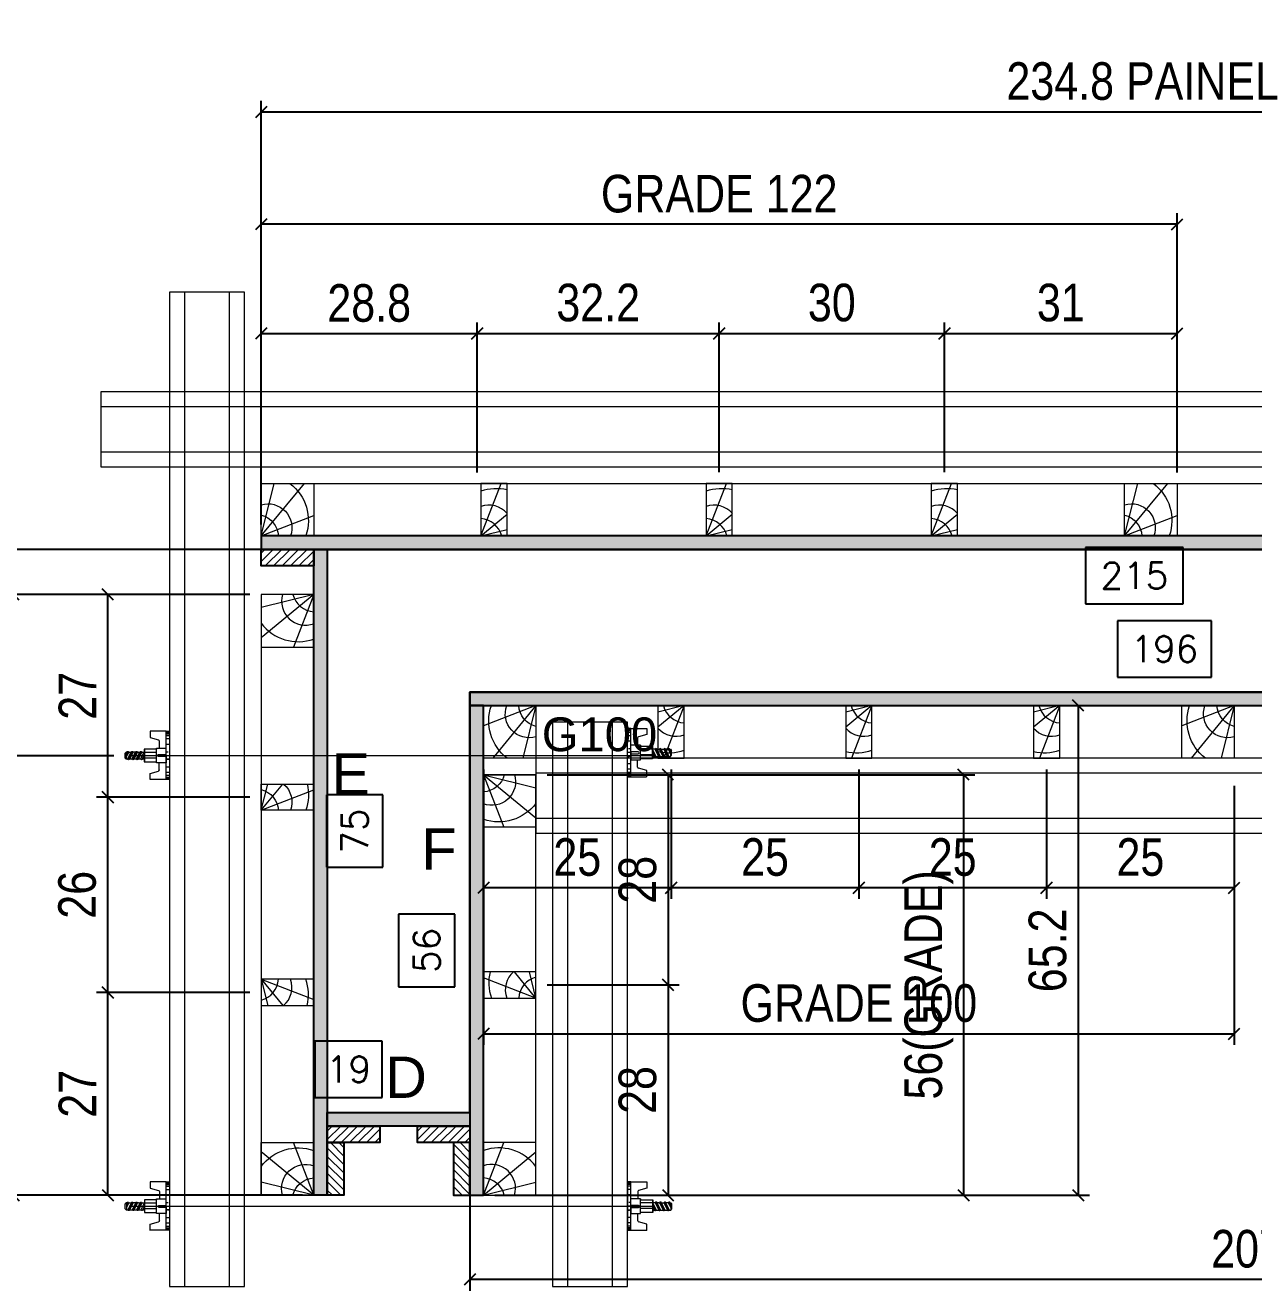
# Model space of a CAD drawing. Extents: x 28748 to 35002, y 14885 to 43501.
# Drawn here: x 32511.7 to 32838.9, y 27984.8 to 28321.9 of the extents above; entities that cross this region are included whole.
import ezdxf
from ezdxf.enums import TextEntityAlignment as Align

# ---------------------------------------------------------------- set-up
doc = ezdxf.new("R2010")
doc.units = 0
for name, color, linetype, lineweight in [('CONCRETO', 251, 'Continuous', 25), ('Hachura', 251, 'Continuous', 9), ('Madeira', 126, 'Continuous', 18), ('Perfil Metálico', 224, 'Continuous', 18), ('Texto Seção', 7, 'Continuous', 15)]:
    doc.layers.add(name, color=color, linetype=linetype, lineweight=lineweight)
for name, color, linetype in [('COTA', 241, 'Continuous'), ('MEIO_PONT', 93, 'Continuous'), ('Painéis', 200, 'Continuous'), ('SARRAFO', 251, 'Continuous'), ('TEXTO_GERAL', 7, 'Continuous')]:
    doc.layers.add(name, color=color, linetype=linetype)
doc.styles.add('ARIAL', font='arial.ttf')
doc.styles.add('COTA TECNICA 2X', font='techl___.ttf', dxfattribs={"height": 10})
doc.styles.add('ROMANS', font='romans.shx')
doc.styles.add('SANSSERIF', font='sas_____.pfb')
doc.dimstyles.new('Cota Seção interna', dxfattribs={"dimtxt": 7, "dimasz": 6, "dimexe": 0.18, "dimexo": 2, "dimgap": -4, "dimtad": 3, "dimdec": 1, "dimlfac": 0.5, "dimzin": 12, "dimdsep": 46, "dimtxsty": 'ROMANS', "dimblk": 'ARCHTICK', "dimcen": 0.09, "dimse1": 1, "dimse2": 1, "dimsd1": 1, "dimsd2": 1, "dimclrd": 180, "dimclre": 5, "dimclrt": 1, "dimadec": 0, "dimazin": 3, "dimtfac": 1, "dimtdec": 1, "dimtofl": 0, "dimtmove": 0, "dimatfit": 3, "dimldrblk": 'ARCHTICK', "dimfxl": 1, "dimtolj": 1, "dimtzin": 0, "dimarcsym": 0})
doc.dimstyles.new('SECAO PILAR', dxfattribs={"dimtxt": 10, "dimasz": 3, "dimexe": 3, "dimexo": 3, "dimgap": 3, "dimtad": 1, "dimdec": 1, "dimlfac": 0.5, "dimzin": 12, "dimdsep": 46, "dimtxsty": 'COTA TECNICA 2X', "dimblk1": 'OBLIQUE', "dimblk2": 'OBLIQUE', "dimsah": 1, "dimcen": 0.9, "dimclrd": 256, "dimclre": 256, "dimclrt": 256, "dimadec": 1, "dimazin": 3, "dimtfac": 1, "dimtdec": 1, "dimtmove": 0, "dimatfit": 3, "dimfxl": 1, "dimtolj": 1, "dimtzin": 12, "dimarcsym": 0})

# ---------------------------------------------------------------- blocks, each defined once
blk = doc.blocks.new('*D1167')
at = {"layer": 'COTA', "color": 180, "lineweight": -2, "transparency": 16777216}
for p, q in [((32606.76, 28051.27), (32588.76, 28051.27)), ((32588.76, 28051.27), (32588.76, 28036.27)), ((32606.76, 28036.27), (32606.76, 28051.27)), ((32588.76, 28036.27), (32606.76, 28036.27))]:
    blk.add_line(p, q, dxfattribs=at)
at = {"layer": 'Defpoints', "color": 0, "transparency": 16777216}
for p in [(32592.1, 28032.27), (32592.1, 28032.27), (32630.1, 28032.27)]:
    blk.add_point(p, dxfattribs=at)
at = {"layer": 'COTA', "color": 1, "transparency": 16777216, "insert": (32597.76, 28043.77), "char_height": 7, "attachment_point": 5, "style": 'ROMANS'}
blk.add_mtext('\\A1;19', dxfattribs=at)
blk = doc.blocks.new('_ArchTick')
at = {"color": 0, "linetype": 'ByBlock', "const_width": 0.15}
blk.add_lwpolyline([(-0.5, -0.5), (0.5, 0.5)], dxfattribs=at)
blk = doc.blocks.new('*D1964')
at = {"layer": 'COTA', "color": 180, "lineweight": -2, "transparency": 16777216}
for p, q in [((32820.1, 28182.78), (32794.1, 28182.78)), ((32794.1, 28182.78), (32794.1, 28167.78)), ((32820.1, 28167.78), (32820.1, 28182.78)), ((32794.1, 28167.78), (32820.1, 28167.78))]:
    blk.add_line(p, q, dxfattribs=at)
at = {"layer": 'Defpoints', "color": 0, "transparency": 16777216}
for p in [(32592.1, 28182.27), (33022.1, 28182.27), (33022.1, 28163.78)]:
    blk.add_point(p, dxfattribs=at)
at = {"layer": 'COTA', "color": 1, "transparency": 16777216, "insert": (32807.1, 28175.28), "char_height": 7, "attachment_point": 5, "style": 'ROMANS'}
blk.add_mtext('\\A1;215', dxfattribs=at)
blk = doc.blocks.new('C')
at = {"layer": 'Hachura', "color": 0}
for p, q in [((0, 3.22), (0, -3.22)), ((0.45, 3.22), (0, 3.22)), ((0.46, 3.16), (0, 3.16)), ((0.46, 3.05), (0, 3.05)), ((0.46, 2.88), (0, 2.88)), ((0, 2.75), (0, -1.16)), ((0.46, 2.65), (0, 2.65)), ((0.46, 2.23), (0, 2.23)), ((0.45, -3.23), (0.45, 3.22)), ((0.45, 3.22), (2.58, 3.22)), ((1.35, 1.94), (1.35, 0.96)), ((2.58, 2.39), (1.47, 2.09)), ((2.58, 3.22), (2.58, 2.39)), ((0.46, 1.51), (0, 1.51)), ((0.39, 0.49), (0.17, 0.49)), ((1.74, 0.97), (0.45, 0.97)), ((1.45, 0.1), (0.45, 0.1)), ((1.74, -0.97), (1.74, 0.97)), ((1.74, 0.97), (1.74, 0.84)), ((1.74, 0.97), (1.74, 0.84)), ((1.74, 0.84), (3.35, 0.84)), ((3.35, 0.45), (1.74, 0.45)), ((3.32, 0.84), (3.32, -0.84)), ((3.35, 0.84), (3.35, -0.84)), ((3.68, 0.45), (3.35, 0.45)), ((3.84, -0.52), (3.35, 0.45)), ((3.35, 0.06), (3.67, -0.57)), ((3.68, 0.45), (4.16, -0.52)), ((3.72, 0.5), (4.25, -0.57)), ((4.37, -0.55), (3.83, 0.53)), ((4.15, 0.45), (3.93, 0.45)), ((4.42, -0.52), (3.93, 0.45)), ((4.15, 0.45), (4.26, 0.45)), ((4.26, 0.45), (4.74, -0.52)), ((4.3, 0.5), (4.83, -0.57)), ((4.95, -0.55), (4.41, 0.53)), ((4.51, 0.45), (4.84, 0.45)), ((5, -0.52), (4.51, 0.45)), ((4.84, 0.45), (5.32, -0.52)), ((4.88, 0.5), (5.41, -0.57)), ((5.53, -0.55), (4.99, 0.53)), ((5.58, -0.52), (5.09, 0.45)), ((5.42, 0.45), (5.09, 0.45)), ((5.58, -0.52), (5.09, 0.45)), ((5.42, 0.45), (5.74, -0.19)), ((5.46, 0.5), (5.74, -0.07)), ((5.74, 0.19), (5.57, 0.53)), ((5.74, 0.32), (5.68, 0.45)), ((5.68, 0.45), (5.74, 0.45)), ((5.74, 0.45), (5.9, 0.29)), ((5.74, 0.45), (5.74, -0.52)), ((5.9, -0.36), (5.9, 0.29)), ((0.45, 0), (0, 0)), ((0.46, -1.52), (0, -1.52)), ((0.08, -0.48), (0.29, -0.48)), ((0.29, -0.48), (0.4, -0.48)), ((0.45, 0), (0.45, -0.97)), ((0.45, -0.16), (1.45, -0.16)), ((0.45, -0.65), (0.45, -0.32)), ((0.45, -3.23), (0.45, -0.65)), ((0.45, -0.97), (1.74, -0.97)), ((1.35, -1.94), (1.35, -0.97)), ((3.35, -0.32), (1.74, -0.32)), ((3.35, -0.84), (1.74, -0.84)), ((3.35, -0.07), (3.58, -0.52)), ((3.35, -0.52), (3.58, -0.52)), ((3.84, -0.52), (4.16, -0.52)), ((4.42, -0.52), (4.74, -0.52)), ((4.63, -0.52), (4.74, -0.52)), ((5, -0.52), (5.32, -0.52)), ((5.58, -0.52), (5.74, -0.52)), ((5.74, -0.52), (5.9, -0.36)), ((5.74, -0.52), (5.74, -0.52)), ((0.46, -2.23), (0, -2.23)), ((0.46, -2.65), (0, -2.65)), ((0.46, -2.88), (0, -2.88)), ((0.46, -3.05), (0, -3.05)), ((0.46, -3.16), (0, -3.16)), ((0, -3.22), (2.57, -3.22)), ((2.58, -2.39), (1.47, -2.1)), ((2.58, -3.23), (2.58, -2.39))]:
    blk.add_line(p, q, dxfattribs=at)
for centre, radius, start, end in [((1.52, 1.94), 0.161, 104.7436, 180), ((1.44, -0.03), 0.129, 272.695, 87.305), ((3.81, 0.39), 0.143, 25.5688, 154.4312), ((4.39, 0.39), 0.143, 25.5688, 154.4312), ((4.97, 0.39), 0.143, 25.5688, 154.4312), ((5.55, 0.39), 0.143, 25.5688, 154.4312), ((0.17, -0.37), 0.174, 221.744, 317.8592), ((3.71, -0.4), 0.174, 222.1408, 318.256), ((4.29, -0.4), 0.174, 222.1408, 318.256), ((4.87, -0.4), 0.174, 222.1408, 318.256), ((5.45, -0.4), 0.174, 222.1408, 318.256), ((5.61, -0.4), 0.174, 317.8592, 318.256), ((1.52, -1.94), 0.161, 180, 255.2564)]:
    blk.add_arc(centre, radius, start, end, dxfattribs=at)
blk = doc.blocks.new('_Oblique')
at = {"color": 0, "linetype": 'ByBlock', "lineweight": -2}
blk.add_line((-0.5, -0.5), (0.5, 0.5), dxfattribs=at)
blk = doc.blocks.new('*D1168')
at = {"layer": 'COTA', "lineweight": -2, "transparency": 16777216}
for p, q in [((32585.54, 28182.27), (32450.46, 28182.27)), ((32453.46, 28010.27), (32453.46, 28182.27)), ((32585.5, 28010.27), (32450.46, 28010.27))]:
    blk.add_line(p, q, dxfattribs=at)
at = {"layer": 'Defpoints', "color": 0, "transparency": 16777216}
for p in [(32453.46, 28182.27), (32588.54, 28182.27), (32588.5, 28010.27)]:
    blk.add_point(p, dxfattribs=at)
at = {"layer": 'COTA', "lineweight": -2, "transparency": 16777216, "xscale": 3, "yscale": 3, "zscale": 3}
for p, rotation in [((32453.46, 28182.27), 90), ((32453.46, 28010.27), 270)]:
    blk.add_blockref('_Oblique', p, dxfattribs=dict(at, rotation=rotation))
at = {"layer": 'COTA', "transparency": 16777216, "insert": (32445.34, 28096.27), "char_height": 10, "attachment_point": 5, "rotation": 90, "style": 'COTA TECNICA 2X'}
blk.add_mtext('\\A1;86 PAINEL', dxfattribs=at)
blk = doc.blocks.new('*D1965')
at = {"layer": 'COTA', "linetype": 'ByBlock', "lineweight": -2, "transparency": 16777216}
for p, q in [((32574.5, 28188.87), (32574.5, 28301.72)), ((33044.1, 28185.27), (33044.1, 28301.72)), ((33044.1, 28298.72), (32574.5, 28298.72))]:
    blk.add_line(p, q, dxfattribs=at)
at = {"layer": 'Defpoints', "color": 0, "linetype": 'ByBlock', "transparency": 16777216}
for p in [(32574.5, 28298.72), (32574.5, 28185.87), (33044.1, 28182.27)]:
    blk.add_point(p, dxfattribs=at)
at = {"layer": 'COTA', "linetype": 'ByBlock', "lineweight": -2, "transparency": 16777216, "xscale": 3, "yscale": 3, "zscale": 3, "rotation": 180}
blk.add_blockref('_Oblique', (32574.5, 28298.72), dxfattribs=at)
at = {"layer": 'COTA', "linetype": 'ByBlock', "lineweight": -2, "transparency": 16777216, "xscale": 3, "yscale": 3, "zscale": 3}
blk.add_blockref('_Oblique', (33044.1, 28298.72), dxfattribs=at)
at = {"layer": 'COTA', "linetype": 'ByBlock', "transparency": 16777216, "insert": (32809.3, 28306.96), "char_height": 10, "attachment_point": 5, "style": 'COTA TECNICA 2X'}
blk.add_mtext('\\A1;234.8 PAINEL', dxfattribs=at)
blk = doc.blocks.new('PONTALETE')
at = {"layer": 'Madeira'}
for q in [(2.71, 7), (7, 5.76), (7, 1.74)]:
    blk.add_line((0, 0), q, dxfattribs=at)
blk.add_lwpolyline([(0, 0), (7, 0), (7, 7), (0, 7)], close=True, dxfattribs=at)
for centre, radius, start, end in [((2.04, 0.06), 6.23, 37.2818, 109.0913), ((1.09, 0.9), 3.19, 343.603, 109.9847), ((-0.21, -0.78), 3.09, 14.6322, 86.0383)]:
    blk.add_arc(centre, radius, start, end, dxfattribs=at)
blk = doc.blocks.new('MEIO PONTALETE')
at = {"layer": 'Madeira'}
for q in [(2.71, 7), (3.5, 2.88), (3.5, 0.87)]:
    blk.add_line((0, 0), q, dxfattribs=at)
blk.add_lwpolyline([(0, 0), (3.5, 0), (3.5, 7), (0, 7)], close=True, dxfattribs=at)
for centre, radius, start, end in [((2.04, 0.06), 6.23, 76.4499, 109.0913), ((1.09, 0.9), 3.19, 40.9063, 109.9847), ((-0.21, -0.78), 3.09, 14.6322, 86.0383)]:
    blk.add_arc(centre, radius, start, end, dxfattribs=at)
blk = doc.blocks.new('*D1966')
at = {"layer": 'COTA', "lineweight": -2, "transparency": 16777216}
for p, q in [((32574.5, 28202.87), (32574.5, 28242.75)), ((32632.03, 28202.79), (32632.03, 28242.75)), ((32574.5, 28239.75), (32632.03, 28239.75))]:
    blk.add_line(p, q, dxfattribs=at)
at = {"layer": 'Defpoints', "color": 0, "transparency": 16777216}
for p in [(32632.03, 28239.75), (32574.5, 28199.87), (32632.03, 28199.79)]:
    blk.add_point(p, dxfattribs=at)
at = {"layer": 'COTA', "lineweight": -2, "transparency": 16777216, "xscale": 3, "yscale": 3, "zscale": 3, "rotation": 180}
blk.add_blockref('_Oblique', (32574.5, 28239.75), dxfattribs=at)
at = {"layer": 'COTA', "lineweight": -2, "transparency": 16777216, "xscale": 3, "yscale": 3, "zscale": 3}
blk.add_blockref('_Oblique', (32632.03, 28239.75), dxfattribs=at)
at = {"layer": 'COTA', "transparency": 16777216, "insert": (32603.27, 28247.85), "char_height": 10, "attachment_point": 5, "style": 'COTA TECNICA 2X'}
blk.add_mtext('\\A1;28.8', dxfattribs=at)
blk = doc.blocks.new('*D1169')
at = {"layer": 'COTA', "lineweight": -2, "transparency": 16777216}
for p, q in [((32632.03, 28202.79), (32632.03, 28242.75)), ((32696.5, 28202.87), (32696.5, 28242.75)), ((32632.03, 28239.75), (32696.5, 28239.75))]:
    blk.add_line(p, q, dxfattribs=at)
at = {"layer": 'Defpoints', "color": 0, "transparency": 16777216}
for p in [(32696.5, 28239.75), (32632.03, 28199.79), (32696.5, 28199.87)]:
    blk.add_point(p, dxfattribs=at)
at = {"layer": 'COTA', "lineweight": -2, "transparency": 16777216, "xscale": 3, "yscale": 3, "zscale": 3, "rotation": 180}
blk.add_blockref('_Oblique', (32632.03, 28239.75), dxfattribs=at)
at = {"layer": 'COTA', "lineweight": -2, "transparency": 16777216, "xscale": 3, "yscale": 3, "zscale": 3}
blk.add_blockref('_Oblique', (32696.5, 28239.75), dxfattribs=at)
at = {"layer": 'COTA', "transparency": 16777216, "insert": (32664.27, 28247.97), "char_height": 10, "attachment_point": 5, "style": 'COTA TECNICA 2X'}
blk.add_mtext('\\A1;32.2', dxfattribs=at)
blk = doc.blocks.new('*D1967')
at = {"layer": 'COTA', "lineweight": -2, "transparency": 16777216}
for p, q in [((32696.5, 28202.87), (32696.5, 28242.75)), ((32756.5, 28202.87), (32756.5, 28242.75)), ((32696.5, 28239.75), (32756.5, 28239.75))]:
    blk.add_line(p, q, dxfattribs=at)
at = {"layer": 'Defpoints', "color": 0, "transparency": 16777216}
for p in [(32756.5, 28239.75), (32696.5, 28199.87), (32756.5, 28199.87)]:
    blk.add_point(p, dxfattribs=at)
at = {"layer": 'COTA', "lineweight": -2, "transparency": 16777216, "xscale": 3, "yscale": 3, "zscale": 3, "rotation": 180}
blk.add_blockref('_Oblique', (32696.5, 28239.75), dxfattribs=at)
at = {"layer": 'COTA', "lineweight": -2, "transparency": 16777216, "xscale": 3, "yscale": 3, "zscale": 3}
blk.add_blockref('_Oblique', (32756.5, 28239.75), dxfattribs=at)
at = {"layer": 'COTA', "transparency": 16777216, "insert": (32726.5, 28247.97), "char_height": 10, "attachment_point": 5, "style": 'COTA TECNICA 2X'}
blk.add_mtext('\\A1;30', dxfattribs=at)
blk = doc.blocks.new('*D1968')
at = {"layer": 'COTA', "lineweight": -2, "transparency": 16777216}
for p, q in [((32756.5, 28202.87), (32756.5, 28242.75)), ((32818.5, 28202.79), (32818.5, 28242.75)), ((32756.5, 28239.75), (32818.5, 28239.75))]:
    blk.add_line(p, q, dxfattribs=at)
at = {"layer": 'Defpoints', "color": 0, "transparency": 16777216}
for p in [(32818.5, 28239.75), (32756.5, 28199.87), (32818.5, 28199.79)]:
    blk.add_point(p, dxfattribs=at)
at = {"layer": 'COTA', "lineweight": -2, "transparency": 16777216, "xscale": 3, "yscale": 3, "zscale": 3, "rotation": 180}
blk.add_blockref('_Oblique', (32756.5, 28239.75), dxfattribs=at)
at = {"layer": 'COTA', "lineweight": -2, "transparency": 16777216, "xscale": 3, "yscale": 3, "zscale": 3}
blk.add_blockref('_Oblique', (32818.5, 28239.75), dxfattribs=at)
at = {"layer": 'COTA', "transparency": 16777216, "insert": (32787.5, 28247.97), "char_height": 10, "attachment_point": 5, "style": 'COTA TECNICA 2X'}
blk.add_mtext('\\A1;31', dxfattribs=at)
blk = doc.blocks.new('*D1969')
at = {"layer": 'COTA', "lineweight": -2, "transparency": 16777216}
for p, q in [((32574.5, 28202.87), (32574.5, 28271.87)), ((32818.5, 28202.87), (32818.5, 28271.87)), ((32818.5, 28268.87), (32574.5, 28268.87))]:
    blk.add_line(p, q, dxfattribs=at)
at = {"layer": 'Defpoints', "color": 0, "transparency": 16777216}
for p in [(32574.5, 28268.87), (32574.5, 28199.87), (32818.5, 28199.87)]:
    blk.add_point(p, dxfattribs=at)
at = {"layer": 'COTA', "lineweight": -2, "transparency": 16777216, "xscale": 3, "yscale": 3, "zscale": 3, "rotation": 180}
blk.add_blockref('_Oblique', (32574.5, 28268.87), dxfattribs=at)
at = {"layer": 'COTA', "lineweight": -2, "transparency": 16777216, "xscale": 3, "yscale": 3, "zscale": 3}
blk.add_blockref('_Oblique', (32818.5, 28268.87), dxfattribs=at)
at = {"layer": 'COTA', "transparency": 16777216, "insert": (32696.5, 28276.97), "char_height": 10, "attachment_point": 5, "style": 'COTA TECNICA 2X'}
blk.add_mtext('\\A1;GRADE 122', dxfattribs=at)
blk = doc.blocks.new('*D1973')
at = {"layer": 'COTA', "color": 180, "lineweight": -2, "transparency": 16777216}
for p, q in [((32827.6, 28163.27), (32802.6, 28163.27)), ((32802.6, 28163.27), (32802.6, 28148.27)), ((32827.6, 28148.27), (32827.6, 28163.27)), ((32802.6, 28148.27), (32827.6, 28148.27))]:
    blk.add_line(p, q, dxfattribs=at)
at = {"layer": 'Defpoints', "color": 0, "transparency": 16777216}
for p in [(32630.1, 28144.27), (32630.1, 28144.27), (33022.1, 28144.27)]:
    blk.add_point(p, dxfattribs=at)
at = {"layer": 'COTA', "color": 1, "transparency": 16777216, "insert": (32815.1, 28155.77), "char_height": 7, "attachment_point": 5, "style": 'ROMANS'}
blk.add_mtext('\\A1;196', dxfattribs=at)
blk = doc.blocks.new('*D1174')
at = {"layer": 'COTA', "lineweight": -2, "transparency": 16777216}
for p, q in [((32571.5, 28170.27), (32505.51, 28170.27)), ((32508.51, 28010.27), (32508.51, 28170.27)), ((32571.5, 28010.27), (32505.51, 28010.27))]:
    blk.add_line(p, q, dxfattribs=at)
at = {"layer": 'Defpoints', "color": 0, "transparency": 16777216}
for p in [(32508.51, 28170.27), (32574.5, 28170.27), (32574.5, 28010.27)]:
    blk.add_point(p, dxfattribs=at)
at = {"layer": 'COTA', "lineweight": -2, "transparency": 16777216, "xscale": 3, "yscale": 3, "zscale": 3}
for p, rotation in [((32508.51, 28170.27), 90), ((32508.51, 28010.27), 270)]:
    blk.add_blockref('_Oblique', p, dxfattribs=dict(at, rotation=rotation))
at = {"layer": 'COTA', "transparency": 16777216, "insert": (32500.38, 28090.27), "char_height": 10, "attachment_point": 5, "rotation": 90, "style": 'COTA TECNICA 2X'}
blk.add_mtext('\\A1;GRADE 80', dxfattribs=at)
blk = doc.blocks.new('*D1175')
at = {"layer": 'COTA', "lineweight": -2, "transparency": 16777216}
for p, q in [((32571.5, 28170.27), (32530.63, 28170.27)), ((32533.63, 28116.27), (32533.63, 28170.27)), ((32571.5, 28116.27), (32530.63, 28116.27))]:
    blk.add_line(p, q, dxfattribs=at)
at = {"layer": 'Defpoints', "color": 0, "transparency": 16777216}
for p in [(32533.63, 28170.27), (32574.5, 28170.27), (32574.5, 28116.27)]:
    blk.add_point(p, dxfattribs=at)
at = {"layer": 'COTA', "lineweight": -2, "transparency": 16777216, "xscale": 3, "yscale": 3, "zscale": 3}
for p, rotation in [((32533.63, 28170.27), 90), ((32533.63, 28116.27), 270)]:
    blk.add_blockref('_Oblique', p, dxfattribs=dict(at, rotation=rotation))
at = {"layer": 'COTA', "transparency": 16777216, "insert": (32525.55, 28143.27), "char_height": 10, "attachment_point": 5, "rotation": 90, "style": 'COTA TECNICA 2X'}
blk.add_mtext('\\A1;27', dxfattribs=at)
blk = doc.blocks.new('*D1176')
at = {"layer": 'COTA', "lineweight": -2, "transparency": 16777216}
for p, q in [((32571.5, 28064.27), (32530.63, 28064.27)), ((32533.63, 28010.27), (32533.63, 28064.27)), ((32571.5, 28010.27), (32530.63, 28010.27))]:
    blk.add_line(p, q, dxfattribs=at)
at = {"layer": 'Defpoints', "color": 0, "transparency": 16777216}
for p in [(32533.63, 28064.27), (32574.5, 28064.27), (32574.5, 28010.27)]:
    blk.add_point(p, dxfattribs=at)
at = {"layer": 'COTA', "lineweight": -2, "transparency": 16777216, "xscale": 3, "yscale": 3, "zscale": 3}
for p, rotation in [((32533.63, 28064.27), 90), ((32533.63, 28010.27), 270)]:
    blk.add_blockref('_Oblique', p, dxfattribs=dict(at, rotation=rotation))
at = {"layer": 'COTA', "transparency": 16777216, "insert": (32525.55, 28037.27), "char_height": 10, "attachment_point": 5, "rotation": 90, "style": 'COTA TECNICA 2X'}
blk.add_mtext('\\A1;27', dxfattribs=at)
blk = doc.blocks.new('*D1051')
at = {"layer": 'COTA', "lineweight": -2, "transparency": 16777216}
for p, q in [((32571.5, 28116.27), (32530.63, 28116.27)), ((32533.63, 28064.27), (32533.63, 28116.27)), ((32571.5, 28064.27), (32530.63, 28064.27))]:
    blk.add_line(p, q, dxfattribs=at)
at = {"layer": 'Defpoints', "color": 0, "transparency": 16777216}
for p in [(32533.63, 28116.27), (32574.5, 28116.27), (32574.5, 28064.27)]:
    blk.add_point(p, dxfattribs=at)
at = {"layer": 'COTA', "lineweight": -2, "transparency": 16777216, "xscale": 3, "yscale": 3, "zscale": 3}
for p, rotation in [((32533.63, 28116.27), 90), ((32533.63, 28064.27), 270)]:
    blk.add_blockref('_Oblique', p, dxfattribs=dict(at, rotation=rotation))
at = {"layer": 'COTA', "transparency": 16777216, "insert": (32525.52, 28090.27), "char_height": 10, "attachment_point": 5, "rotation": 90, "style": 'COTA TECNICA 2X'}
blk.add_mtext('\\A1;26', dxfattribs=at)
blk = doc.blocks.new('*D1052')
at = {"layer": 'COTA', "lineweight": -2, "transparency": 16777216}
for p, q in [((32650.7, 28122.27), (32764.58, 28122.27)), ((32761.58, 28122.27), (32761.58, 28010.27)), ((32650.7, 28010.27), (32764.58, 28010.27))]:
    blk.add_line(p, q, dxfattribs=at)
at = {"layer": 'Defpoints', "color": 0, "transparency": 16777216}
for p in [(32647.7, 28122.27), (32647.7, 28010.27), (32761.58, 28010.27)]:
    blk.add_point(p, dxfattribs=at)
at = {"layer": 'COTA', "lineweight": -2, "transparency": 16777216, "xscale": 3, "yscale": 3, "zscale": 3}
for p, rotation in [((32761.58, 28122.27), 90), ((32761.58, 28010.27), 270)]:
    blk.add_blockref('_Oblique', p, dxfattribs=dict(at, rotation=rotation))
at = {"layer": 'COTA', "transparency": 16777216, "insert": (32752.36, 28066.27), "char_height": 10, "attachment_point": 5, "rotation": 90, "style": 'COTA TECNICA 2X'}
blk.add_mtext('\\A1;56(GRADE)', dxfattribs=at)
blk = doc.blocks.new('*D1053')
at = {"layer": 'COTA', "lineweight": -2, "transparency": 16777216}
for p, q in [((32650.7, 28066.27), (32685.87, 28066.27)), ((32682.87, 28066.27), (32682.87, 28010.27)), ((32650.7, 28010.27), (32685.87, 28010.27))]:
    blk.add_line(p, q, dxfattribs=at)
at = {"layer": 'Defpoints', "color": 0, "transparency": 16777216}
for p in [(32647.7, 28066.27), (32647.7, 28010.27), (32682.87, 28010.27)]:
    blk.add_point(p, dxfattribs=at)
at = {"layer": 'COTA', "lineweight": -2, "transparency": 16777216, "xscale": 3, "yscale": 3, "zscale": 3}
for p, rotation in [((32682.87, 28066.27), 90), ((32682.87, 28010.27), 270)]:
    blk.add_blockref('_Oblique', p, dxfattribs=dict(at, rotation=rotation))
at = {"layer": 'COTA', "transparency": 16777216, "insert": (32674.78, 28038.27), "char_height": 10, "attachment_point": 5, "rotation": 90, "style": 'COTA TECNICA 2X'}
blk.add_mtext('\\A1;28', dxfattribs=at)
blk = doc.blocks.new('*D1054')
at = {"layer": 'COTA', "lineweight": -2, "transparency": 16777216}
for p, q in [((32650.7, 28122.27), (32685.87, 28122.27)), ((32682.87, 28122.27), (32682.87, 28066.27)), ((32650.7, 28066.27), (32685.87, 28066.27))]:
    blk.add_line(p, q, dxfattribs=at)
at = {"layer": 'Defpoints', "color": 0, "transparency": 16777216}
for p in [(32647.7, 28122.27), (32647.7, 28066.27), (32682.87, 28066.27)]:
    blk.add_point(p, dxfattribs=at)
at = {"layer": 'COTA', "lineweight": -2, "transparency": 16777216, "xscale": 3, "yscale": 3, "zscale": 3}
for p, rotation in [((32682.87, 28122.27), 90), ((32682.87, 28066.27), 270)]:
    blk.add_blockref('_Oblique', p, dxfattribs=dict(at, rotation=rotation))
at = {"layer": 'COTA', "transparency": 16777216, "insert": (32674.78, 28094.27), "char_height": 10, "attachment_point": 5, "rotation": 90, "style": 'COTA TECNICA 2X'}
blk.add_mtext('\\A1;28', dxfattribs=at)
blk = doc.blocks.new('*D1904')
at = {"layer": 'COTA', "lineweight": -2, "transparency": 16777216}
for p, q in [((32535.26, 28127.33), (32473.42, 28127.33)), ((32476.42, 28010.27), (32476.42, 28127.33)), ((32571.5, 28010.27), (32473.42, 28010.27))]:
    blk.add_line(p, q, dxfattribs=at)
at = {"layer": 'Defpoints', "color": 0, "transparency": 16777216}
for p in [(32476.42, 28127.33), (32538.26, 28127.33), (32574.5, 28010.27)]:
    blk.add_point(p, dxfattribs=at)
at = {"layer": 'COTA', "lineweight": -2, "transparency": 16777216, "xscale": 3, "yscale": 3, "zscale": 3}
for p, rotation in [((32476.42, 28127.33), 90), ((32476.42, 28010.27), 270)]:
    blk.add_blockref('_Oblique', p, dxfattribs=dict(at, rotation=rotation))
at = {"layer": 'COTA', "transparency": 16777216, "insert": (32468.29, 28068.8), "char_height": 10, "attachment_point": 5, "rotation": 90, "style": 'COTA TECNICA 2X'}
blk.add_mtext('\\A1;58.5', dxfattribs=at)
blk = doc.blocks.new('*D1055')
at = {"layer": 'COTA', "color": 180, "lineweight": -2, "transparency": 16777216}
for p, q in [((32626.1, 28085.14), (32611.1, 28085.14)), ((32611.1, 28085.14), (32611.1, 28065.8)), ((32626.1, 28065.8), (32626.1, 28085.14)), ((32611.1, 28065.8), (32626.1, 28065.8))]:
    blk.add_line(p, q, dxfattribs=at)
at = {"layer": 'Defpoints', "color": 0, "transparency": 16777216}
for p in [(32630.1, 28144.27), (32630.1, 28032.27), (32630.1, 28032.27)]:
    blk.add_point(p, dxfattribs=at)
at = {"layer": 'COTA', "color": 1, "transparency": 16777216, "insert": (32618.6, 28075.47), "char_height": 7, "attachment_point": 5, "rotation": 90, "style": 'ROMANS'}
blk.add_mtext('\\A1;56', dxfattribs=at)
blk = doc.blocks.new('*D1056')
at = {"layer": 'COTA', "color": 180, "lineweight": -2, "transparency": 16777216}
for p, q in [((32606.91, 28116.94), (32591.91, 28116.94)), ((32591.91, 28116.94), (32591.91, 28097.6)), ((32606.91, 28097.6), (32606.91, 28116.94)), ((32591.91, 28097.6), (32606.91, 28097.6))]:
    blk.add_line(p, q, dxfattribs=at)
at = {"layer": 'Defpoints', "color": 0, "transparency": 16777216}
for p in [(32592.1, 28182.27), (32592.1, 28032.27), (32610.91, 28032.27)]:
    blk.add_point(p, dxfattribs=at)
at = {"layer": 'COTA', "color": 1, "transparency": 16777216, "insert": (32599.41, 28107.27), "char_height": 7, "attachment_point": 5, "rotation": 90, "style": 'ROMANS'}
blk.add_mtext('\\A1;75', dxfattribs=at)
blk = doc.blocks.new('*D1905')
at = {"layer": 'COTA', "linetype": 'ByBlock', "lineweight": -2, "transparency": 16777216}
for p, q in [((32630.1, 28137.67), (32630.1, 27984.82)), ((33044.1, 28137.67), (33044.1, 27984.82)), ((33044.1, 27987.82), (32630.1, 27987.82))]:
    blk.add_line(p, q, dxfattribs=at)
at = {"layer": 'Defpoints', "color": 0, "linetype": 'ByBlock', "transparency": 16777216}
for p in [(32630.1, 28140.67), (33044.1, 28140.67), (32630.1, 27987.82)]:
    blk.add_point(p, dxfattribs=at)
at = {"layer": 'COTA', "linetype": 'ByBlock', "lineweight": -2, "transparency": 16777216, "xscale": 3, "yscale": 3, "zscale": 3, "rotation": 180}
blk.add_blockref('_Oblique', (32630.1, 27987.82), dxfattribs=at)
at = {"layer": 'COTA', "linetype": 'ByBlock', "lineweight": -2, "transparency": 16777216, "xscale": 3, "yscale": 3, "zscale": 3}
blk.add_blockref('_Oblique', (33044.1, 27987.82), dxfattribs=at)
at = {"layer": 'COTA', "linetype": 'ByBlock', "transparency": 16777216, "insert": (32837.1, 27995.92), "char_height": 10, "attachment_point": 5, "style": 'COTA TECNICA 2X'}
blk.add_mtext('\\A1;207', dxfattribs=at)
blk = doc.blocks.new('*D1906')
at = {"layer": 'COTA', "lineweight": -2, "transparency": 16777216}
for p, q in [((32636.7, 28140.67), (32795.11, 28140.67)), ((32792.11, 28140.67), (32792.11, 28010.27)), ((32636.7, 28010.27), (32795.11, 28010.27))]:
    blk.add_line(p, q, dxfattribs=at)
at = {"layer": 'Defpoints', "color": 0, "transparency": 16777216}
for p in [(32633.7, 28140.67), (32633.7, 28010.27), (32792.11, 28010.27)]:
    blk.add_point(p, dxfattribs=at)
at = {"layer": 'COTA', "lineweight": -2, "transparency": 16777216, "xscale": 3, "yscale": 3, "zscale": 3}
for p, rotation in [((32792.11, 28140.67), 90), ((32792.11, 28010.27), 270)]:
    blk.add_blockref('_Oblique', p, dxfattribs=dict(at, rotation=rotation))
at = {"layer": 'COTA', "transparency": 16777216, "insert": (32784, 28075.47), "char_height": 10, "attachment_point": 5, "rotation": 90, "style": 'COTA TECNICA 2X'}
blk.add_mtext('\\A1;65.2', dxfattribs=at)
blk = doc.blocks.new('*D1202')
at = {"layer": 'COTA', "lineweight": -2, "transparency": 16777216}
for p, q in [((32633.7, 28119.27), (32633.7, 28050.27)), ((32833.7, 28119.27), (32833.7, 28050.27)), ((32633.7, 28053.27), (32833.7, 28053.27))]:
    blk.add_line(p, q, dxfattribs=at)
at = {"layer": 'Defpoints', "color": 0, "transparency": 16777216}
for p in [(32633.7, 28122.27), (32833.7, 28122.27), (32833.7, 28053.27)]:
    blk.add_point(p, dxfattribs=at)
at = {"layer": 'COTA', "lineweight": -2, "transparency": 16777216, "xscale": 3, "yscale": 3, "zscale": 3, "rotation": 180}
blk.add_blockref('_Oblique', (32633.7, 28053.27), dxfattribs=at)
at = {"layer": 'COTA', "lineweight": -2, "transparency": 16777216, "xscale": 3, "yscale": 3, "zscale": 3}
blk.add_blockref('_Oblique', (32833.7, 28053.27), dxfattribs=at)
at = {"layer": 'COTA', "transparency": 16777216, "insert": (32733.7, 28061.37), "char_height": 10, "attachment_point": 5, "style": 'COTA TECNICA 2X'}
blk.add_mtext('\\A1;GRADE 100', dxfattribs=at)
blk = doc.blocks.new('*D1982')
at = {"layer": 'COTA', "lineweight": -2, "transparency": 16777216}
for p, q in [((32683.7, 28123.67), (32683.7, 28089.16)), ((32733.7, 28123.67), (32733.7, 28089.16)), ((32733.7, 28092.16), (32683.7, 28092.16))]:
    blk.add_line(p, q, dxfattribs=at)
at = {"layer": 'Defpoints', "color": 0, "transparency": 16777216}
for p in [(32683.7, 28126.67), (32733.7, 28126.67), (32683.7, 28092.16)]:
    blk.add_point(p, dxfattribs=at)
at = {"layer": 'COTA', "lineweight": -2, "transparency": 16777216, "xscale": 3, "yscale": 3, "zscale": 3, "rotation": 180}
blk.add_blockref('_Oblique', (32683.7, 28092.16), dxfattribs=at)
at = {"layer": 'COTA', "lineweight": -2, "transparency": 16777216, "xscale": 3, "yscale": 3, "zscale": 3}
blk.add_blockref('_Oblique', (32733.7, 28092.16), dxfattribs=at)
at = {"layer": 'COTA', "transparency": 16777216, "insert": (32708.7, 28100.27), "char_height": 10, "attachment_point": 5, "style": 'COTA TECNICA 2X'}
blk.add_mtext('\\A1;25', dxfattribs=at)
blk = doc.blocks.new('*D1983')
at = {"layer": 'COTA', "lineweight": -2, "transparency": 16777216}
for p, q in [((32633.7, 28123.67), (32633.7, 28089.16)), ((32683.7, 28123.67), (32683.7, 28089.16)), ((32683.7, 28092.16), (32633.7, 28092.16))]:
    blk.add_line(p, q, dxfattribs=at)
at = {"layer": 'Defpoints', "color": 0, "transparency": 16777216}
for p in [(32633.7, 28126.67), (32683.7, 28126.67), (32633.7, 28092.16)]:
    blk.add_point(p, dxfattribs=at)
at = {"layer": 'COTA', "lineweight": -2, "transparency": 16777216, "xscale": 3, "yscale": 3, "zscale": 3, "rotation": 180}
blk.add_blockref('_Oblique', (32633.7, 28092.16), dxfattribs=at)
at = {"layer": 'COTA', "lineweight": -2, "transparency": 16777216, "xscale": 3, "yscale": 3, "zscale": 3}
blk.add_blockref('_Oblique', (32683.7, 28092.16), dxfattribs=at)
at = {"layer": 'COTA', "transparency": 16777216, "insert": (32658.7, 28100.27), "char_height": 10, "attachment_point": 5, "style": 'COTA TECNICA 2X'}
blk.add_mtext('\\A1;25', dxfattribs=at)
blk = doc.blocks.new('*D1203')
at = {"layer": 'COTA', "lineweight": -2, "transparency": 16777216}
for p, q in [((32783.7, 28119.27), (32783.7, 28089.16)), ((32833.7, 28119.27), (32833.7, 28089.16)), ((32833.7, 28092.16), (32783.7, 28092.16))]:
    blk.add_line(p, q, dxfattribs=at)
at = {"layer": 'Defpoints', "color": 0, "transparency": 16777216}
for p in [(32783.7, 28122.27), (32833.7, 28122.27), (32783.7, 28092.16)]:
    blk.add_point(p, dxfattribs=at)
at = {"layer": 'COTA', "lineweight": -2, "transparency": 16777216, "xscale": 3, "yscale": 3, "zscale": 3, "rotation": 180}
blk.add_blockref('_Oblique', (32783.7, 28092.16), dxfattribs=at)
at = {"layer": 'COTA', "lineweight": -2, "transparency": 16777216, "xscale": 3, "yscale": 3, "zscale": 3}
blk.add_blockref('_Oblique', (32833.7, 28092.16), dxfattribs=at)
at = {"layer": 'COTA', "transparency": 16777216, "insert": (32808.7, 28100.27), "char_height": 10, "attachment_point": 5, "style": 'COTA TECNICA 2X'}
blk.add_mtext('\\A1;25', dxfattribs=at)
blk = doc.blocks.new('*D1984')
at = {"layer": 'COTA', "lineweight": -2, "transparency": 16777216}
for p, q in [((32733.7, 28123.67), (32733.7, 28089.16)), ((32783.7, 28123.67), (32783.7, 28089.16)), ((32783.7, 28092.16), (32733.7, 28092.16))]:
    blk.add_line(p, q, dxfattribs=at)
at = {"layer": 'Defpoints', "color": 0, "transparency": 16777216}
for p in [(32733.7, 28126.67), (32783.7, 28126.67), (32733.7, 28092.16)]:
    blk.add_point(p, dxfattribs=at)
at = {"layer": 'COTA', "lineweight": -2, "transparency": 16777216, "xscale": 3, "yscale": 3, "zscale": 3, "rotation": 180}
blk.add_blockref('_Oblique', (32733.7, 28092.16), dxfattribs=at)
at = {"layer": 'COTA', "lineweight": -2, "transparency": 16777216, "xscale": 3, "yscale": 3, "zscale": 3}
blk.add_blockref('_Oblique', (32783.7, 28092.16), dxfattribs=at)
at = {"layer": 'COTA', "transparency": 16777216, "insert": (32758.7, 28100.27), "char_height": 10, "attachment_point": 5, "style": 'COTA TECNICA 2X'}
blk.add_mtext('\\A1;25', dxfattribs=at)

msp = doc.modelspace()

# ---------------------------------------------------------------- hatches: boundary and pattern name
at = {"layer": 'Hachura'}
h = msp.add_hatch(color=256, dxfattribs=at)
h.dxf.hatch_style = 1
h.paths.add_polyline_path([(32574.5, 28185.87), (32574.5, 28182.27), (33044.1, 28182.27), (33044.1, 28185.87)])
h = msp.add_hatch(dxfattribs=at)
h.set_pattern_fill('ANSI31', color=256, scale=0.5, angle=180, style=0)
h.set_pattern_definition([(225, (23803.7064, 5390.0632), (1.12253202, -1.12253202), [])])
h.paths.add_polyline_path([(32574.5, 28182.27), (32574.5, 28177.87), (32588.5, 28177.87), (32588.5, 28182.27)])
h = msp.add_hatch(color=256, dxfattribs=at)
h.dxf.hatch_style = 1
h.paths.add_polyline_path([(32592.1, 28182.27), (32592.1, 28010.27), (32588.5, 28010.27), (32588.5, 28182.27)])
h = msp.add_hatch(color=256, dxfattribs=at)
h.dxf.hatch_style = 1
h.paths.add_polyline_path([(33044.1, 28144.27), (32630.1, 28144.27), (32630.1, 28140.67), (33044.1, 28140.67)])
h = msp.add_hatch(color=256, dxfattribs=at)
h.dxf.hatch_style = 1
h.paths.add_polyline_path([(32630.1, 28140.67), (32630.1, 28010.27), (32633.7, 28010.27), (32633.7, 28140.67)])
h = msp.add_hatch(color=256, dxfattribs=at)
h.dxf.hatch_style = 1
h.paths.add_polyline_path([(32592.1, 28028.67), (32592.1, 28032.27), (32630.1, 28032.27), (32630.1, 28028.67)])
h = msp.add_hatch(dxfattribs=at)
h.set_pattern_fill('ANSI31', color=256, scale=0.5, angle=180, style=0)
h.set_pattern_definition([(225, (23468.1462, 4173.503), (1.12253202, -1.12253202), [])])
h.paths.add_polyline_path([(32606.1, 28024.27), (32606.1, 28028.67), (32592.1, 28028.67), (32592.1, 28024.27)])
h = msp.add_hatch(dxfattribs=at)
h.set_pattern_fill('ANSI31', color=256, scale=0.5, angle=180, style=0)
h.set_pattern_definition([(225, (23492.1462, 4173.503), (1.12253202, -1.12253202), [])])
h.paths.add_polyline_path([(32630.1, 28024.27), (32630.1, 28028.67), (32616.1, 28028.67), (32616.1, 28024.27)])
h = msp.add_hatch(dxfattribs=at)
h.set_pattern_fill('ANSI31', color=256, scale=0.5, angle=270, style=0)
h.set_pattern_definition([(315, (56447.2664, 18886.3195), (1.12253202, 1.12253202), [])])
h.paths.add_polyline_path([(32596.5, 28024.27), (32592.1, 28024.27), (32592.1, 28010.27), (32596.5, 28010.27)])
h = msp.add_hatch(dxfattribs=at)
h.set_pattern_fill('ANSI31', color=256, scale=0.5, angle=270, style=0)
h.set_pattern_definition([(315, (56403.2664, 18886.3195), (1.12253202, 1.12253202), [])])
h.paths.add_polyline_path([(32625.7, 28024.27), (32630.1, 28024.27), (32630.1, 28010.27), (32625.7, 28010.27)])

# ---------------------------------------------------------------- linework, layer by layer
at = {"layer": 'CONCRETO', "color": 2}
msp.add_lwpolyline([(32592.1, 28032.27), (32630.1, 28032.27), (32630.1, 28144.27), (33022.1, 28144.27), (33022.1, 28182.27), (32592.1, 28182.27)], close=True, dxfattribs=at)
at = {"layer": 'Hachura'}
for p, q in [((32539.32, 28127.4), (32679.12, 28127.39)), ((32539.3, 28007.34), (32679.1, 28007.33))]:
    msp.add_line(p, q, dxfattribs=at)
at = {"layer": 'Madeira'}
for points in [[(32574.5, 28185.87), (32574.5, 28199.87), (33044.05, 28199.87), (33044.05, 28185.87)], [(32588.5, 28170.27), (32574.5, 28170.27), (32574.5, 28010.27), (32588.5, 28010.27)], [(32633.7, 28126.67), (32633.7, 28140.67), (32833.7, 28140.67), (32833.7, 28126.67)], [(32633.7, 28010.27), (32647.7, 28010.27), (32647.7, 28122.27), (32633.7, 28122.27)]]:
    msp.add_lwpolyline(points, close=True, dxfattribs=at)
at = {"layer": 'Painéis', "linetype": 'ByBlock'}
msp.add_line((32592.1, 28182.27), (32584.1, 28182.27), dxfattribs=at)
at = {"layer": 'Painéis'}
for points in [[(32574.5, 28185.87), (32574.5, 28182.27), (33044.1, 28182.27), (33044.1, 28185.87)], [(32592.1, 28182.27), (32592.1, 28010.27), (32588.5, 28010.27), (32588.5, 28182.27)], [(33044.1, 28144.27), (32630.1, 28144.27), (32630.1, 28140.67), (33044.1, 28140.67)], [(32630.1, 28140.67), (32630.1, 28010.27), (32633.7, 28010.27), (32633.7, 28140.67)], [(32592.1, 28028.67), (32592.1, 28032.27), (32630.1, 28032.27), (32630.1, 28028.67)]]:
    msp.add_lwpolyline(points, close=True, dxfattribs=at)
at = {"layer": 'Perfil Metálico'}
for points in [[(32570.1, 28250.75), (32550.1, 28250.75), (32550.1, 27985.9), (32570.1, 27985.9)], [(32554.1, 27985.9), (32566.1, 27985.9), (32566.1, 28250.75), (32554.1, 28250.75)], [(33076.03, 28204.27), (33076.03, 28224.27), (32531.78, 28224.27), (32531.78, 28204.27)], [(32531.78, 28220.27), (32531.78, 28208.27), (33076.03, 28208.27), (33076.03, 28220.27)], [(32672.1, 28136.27), (32652.1, 28136.27), (32652.1, 27985.9), (32672.1, 27985.9)], [(32656.1, 27985.9), (32668.1, 27985.9), (32668.1, 28136.27), (32656.1, 28136.27)], [(33076.03, 28106.67), (33076.03, 28126.67), (32647.7, 28126.67), (32647.7, 28106.67)], [(32647.7, 28122.67), (32647.7, 28110.67), (33076.03, 28110.67), (33076.03, 28122.67)]]:
    msp.add_lwpolyline(points, close=True, dxfattribs=at)
at = {"layer": 'SARRAFO'}
for points in [[(32588.5, 28177.87), (32574.5, 28177.87), (32574.5, 28182.27), (32588.5, 28182.27)], [(32592.1, 28028.67), (32606.1, 28028.67), (32606.1, 28024.27), (32592.1, 28024.27)], [(32616.1, 28028.67), (32630.1, 28028.67), (32630.1, 28024.27), (32616.1, 28024.27)], [(32592.1, 28010.27), (32592.1, 28024.27), (32596.5, 28024.27), (32596.5, 28010.27)], [(32630.1, 28010.27), (32630.1, 28024.27), (32625.7, 28024.27), (32625.7, 28010.27)]]:
    msp.add_lwpolyline(points, close=True, dxfattribs=at)

# ---------------------------------------------------------------- block references
at = {"layer": 'Hachura', "linetype": 'Continuous', "yscale": 2, "zscale": 2}
for p, xscale in [((32672.03, 28128.17), 2), ((32550.06, 28127.4), -2), ((32550.1, 28007.34), -2), ((32672.1, 28007.34), 2)]:
    msp.add_blockref('C', p, dxfattribs=dict(at, xscale=xscale))
at = {"layer": 'MEIO_PONT'}
for name, p, xscale, yscale, zscale, rotation in [('PONTALETE', (32574.5, 28185.87), -2, 2, 2, 270), ('PONTALETE', (32804.5, 28185.87), -2, 2, 2, 270), ('PONTALETE', (32588.5, 28170.27), 2, 2, 2, 180), ('PONTALETE', (32647.7, 28140.67), -2, 2, 2, 90), ('MEIO PONTALETE', (32687.2, 28140.67), 1.999999997962732, 1.999999997962732, 1.999999997962732, 180), ('MEIO PONTALETE', (32737.2, 28140.67), 1.999999997962732, 1.999999997962732, 1.999999997962732, 180), ('MEIO PONTALETE', (32787.2, 28140.67), 1.999999997962732, 1.999999997962732, 1.999999997962732, 180), ('PONTALETE', (32833.7, 28140.67), -2, 2, 2, 90), ('PONTALETE', (32633.7, 28122.27), -2, 2, 2, 180), ('MEIO PONTALETE', (32574.5, 28112.77), -1.999999997962732, 1.999999997962732, 1.999999997962732, 270), ('MEIO PONTALETE', (32574.5, 28067.77), 1.999999997962732, 1.999999997962732, 1.999999997962732, 270), ('MEIO PONTALETE', (32647.7, 28062.77), 1.999999997962732, 1.999999997962732, 1.999999997962732, 90.00000000000001)]:
    msp.add_blockref(name, p, dxfattribs=dict(at, xscale=xscale, yscale=yscale, zscale=zscale, rotation=rotation))
for name, p, xscale, yscale, zscale in [('MEIO PONTALETE', (32633, 28185.87), 1.999999997962732, 1.999999997962732, 1.999999997962732), ('MEIO PONTALETE', (32693, 28185.87), 1.999999997962732, 1.999999997962732, 1.999999997962732), ('MEIO PONTALETE', (32753, 28185.87), 1.999999997962732, 1.999999997962732, 1.999999997962732), ('PONTALETE', (32588.5, 28010.27), -2, 2, 2), ('PONTALETE', (32633.7, 28010.27), 2, 2, 2)]:
    msp.add_blockref(name, p, dxfattribs=dict(at, xscale=xscale, yscale=yscale, zscale=zscale))

# ---------------------------------------------------------------- texts
at = {"layer": 'Texto Seção', "color": 0, "linetype": 'Continuous', "style": 'SANSSERIF'}
msp.add_text('G100', height=9, dxfattribs=at).set_placement((32649.24, 28133.02), align=Align.MIDDLE_LEFT)
at = {"layer": 'TEXTO_GERAL', "style": 'ARIAL'}
for s, p in [('E', (32598.35, 28122.47)), ('F', (32621.87, 28102.47)), ('D', (32613.09, 28041.67))]:
    msp.add_text(s, height=11, dxfattribs=at).set_placement(p, align=Align.MIDDLE_CENTER)

# ---------------------------------------------------------------- dimensions: what is measured, and where the dimension line sits
at = {"layer": 'COTA', "linetype": 'ByBlock'}
dim = msp.add_linear_dim(base=(32574.5, 28298.72), p1=(33044.1, 28182.27), p2=(32574.5, 28185.87), angle=180, text='<> PAINEL', dimstyle='SECAO PILAR', override={"dimtmove": 1}, dxfattribs=at)
dim.commit()
dim.dimension.update_dxf_attribs({"geometry": '*D1965', "text_midpoint": (32809.3, 28306.96)})
at = {"layer": 'COTA'}
for base, p1, p2, angle, text, picture, middle in [((32574.5, 28268.87), (32818.5, 28199.87), (32574.5, 28199.87), 180, 'GRADE <>', '*D1969', (32696.5, 28276.97)), ((32453.46, 28182.27), (32588.5, 28010.27), (32588.54, 28182.27), 90, '<> PAINEL', '*D1168', (32445.34, 28096.27)), ((32508.51, 28170.27), (32574.5, 28010.27), (32574.5, 28170.27), 90, 'GRADE <>', '*D1174', (32500.38, 28090.27))]:
    dim = msp.add_linear_dim(base=base, p1=p1, p2=p2, angle=angle, text=text, dimstyle='SECAO PILAR', dxfattribs=at)
    dim.commit()
    dim.dimension.update_dxf_attribs({"geometry": picture, "text_midpoint": middle})
for base, p1, p2, angle, picture, middle in [((32632.03, 28239.75), (32574.5, 28199.87), (32632.03, 28199.79), 180, '*D1966', (32603.27, 28247.85)), ((32696.5, 28239.75), (32632.03, 28199.79), (32696.5, 28199.87), 180, '*D1169', (32664.27, 28247.97)), ((32756.5, 28239.75), (32696.5, 28199.87), (32756.5, 28199.87), 180, '*D1967', (32726.5, 28247.97)), ((32818.5, 28239.75), (32756.5, 28199.87), (32818.5, 28199.79), 180, '*D1968', (32787.5, 28247.97)), ((32533.63, 28170.27), (32574.5, 28116.27), (32574.5, 28170.27), 90, '*D1175', (32525.55, 28143.27)), ((32792.11, 28010.27), (32633.7, 28140.67), (32633.7, 28010.27), 90, '*D1906', (32784, 28075.47)), ((32476.42, 28127.33), (32574.5, 28010.27), (32538.26, 28127.33), 90, '*D1904', (32468.29, 28068.8)), ((32682.87, 28066.27), (32647.7, 28122.27), (32647.7, 28066.27), 270, '*D1054', (32674.78, 28094.27)), ((32533.63, 28116.27), (32574.5, 28064.27), (32574.5, 28116.27), 90, '*D1051', (32525.52, 28090.27)), ((32682.87, 28010.27), (32647.7, 28066.27), (32647.7, 28010.27), 270, '*D1053', (32674.78, 28038.27)), ((32533.63, 28064.27), (32574.5, 28010.27), (32574.5, 28064.27), 90, '*D1176', (32525.55, 28037.27))]:
    dim = msp.add_linear_dim(base=base, p1=p1, p2=p2, angle=angle, dimstyle='SECAO PILAR', dxfattribs=at)
    dim.commit()
    dim.dimension.update_dxf_attribs({"geometry": picture, "text_midpoint": middle})
for base, p1, p2, angle, picture, middle in [((32610.91, 28032.27), (32592.1, 28182.27), (32592.1, 28032.27), 90, '*D1056', (32610.91, 28107.27)), ((32630.1, 28144.27), (33022.1, 28144.27), (32630.1, 28144.27), 180, '*D1973', (32815.1, 28144.27)), ((32630.1, 28032.27), (32630.1, 28144.27), (32630.1, 28032.27), 90, '*D1055', (32630.1, 28075.47)), ((32592.1, 28032.27), (32630.1, 28032.27), (32592.1, 28032.27), 180, '*D1167', (32597.76, 28032.27))]:
    dim = msp.add_linear_dim(base=base, p1=p1, p2=p2, angle=angle, dimstyle='Cota Seção interna', dxfattribs=at)
    dim.commit()
    dim.dimension.update_dxf_attribs({"geometry": picture, "text_midpoint": middle, "dimtype": 160})
for base, p1, p2, dimstyle, picture, middle in [((33022.1, 28163.78), (32592.1, 28182.27), (33022.1, 28182.27), 'Cota Seção interna', '*D1964', (32807.1, 28175.28)), ((32633.7, 28092.16), (32683.7, 28126.67), (32633.7, 28126.67), 'SECAO PILAR', '*D1983', (32658.7, 28100.27)), ((32683.7, 28092.16), (32733.7, 28126.67), (32683.7, 28126.67), 'SECAO PILAR', '*D1982', (32708.7, 28100.27)), ((32733.7, 28092.16), (32783.7, 28126.67), (32733.7, 28126.67), 'SECAO PILAR', '*D1984', (32758.7, 28100.27)), ((32783.7, 28092.16), (32833.7, 28122.27), (32783.7, 28122.27), 'SECAO PILAR', '*D1203', (32808.7, 28100.27))]:
    dim = msp.add_linear_dim(base=base, p1=p1, p2=p2, dimstyle=dimstyle, dxfattribs=at)
    dim.commit()
    dim.dimension.update_dxf_attribs({"geometry": picture, "text_midpoint": middle})
at = {"layer": 'COTA', "linetype": 'ByBlock'}
dim = msp.add_linear_dim(base=(32630.1, 27987.82), p1=(33044.1, 28140.67), p2=(32630.1, 28140.67), angle=180, dimstyle='SECAO PILAR', override={"dimtmove": 1}, dxfattribs=at)
dim.commit()
dim.dimension.update_dxf_attribs({"geometry": '*D1905', "text_midpoint": (32837.1, 27995.92)})
at = {"layer": 'COTA'}
dim = msp.add_linear_dim(base=(32833.7, 28053.27), p1=(32633.7, 28122.27), p2=(32833.7, 28122.27), text='GRADE <>', dimstyle='SECAO PILAR', dxfattribs=at)
dim.commit()
dim.dimension.update_dxf_attribs({"geometry": '*D1202', "text_midpoint": (32733.7, 28061.37)})
dim = msp.add_linear_dim(base=(32761.58, 28010.27), p1=(32647.7, 28122.27), p2=(32647.7, 28010.27), angle=270, text='<>(GRADE)', dimstyle='SECAO PILAR', dxfattribs=at)
dim.commit()
dim.dimension.update_dxf_attribs({"geometry": '*D1052', "text_midpoint": (32761.58, 28066.27), "dimtype": 160})

doc.saveas('drawing.dxf')
